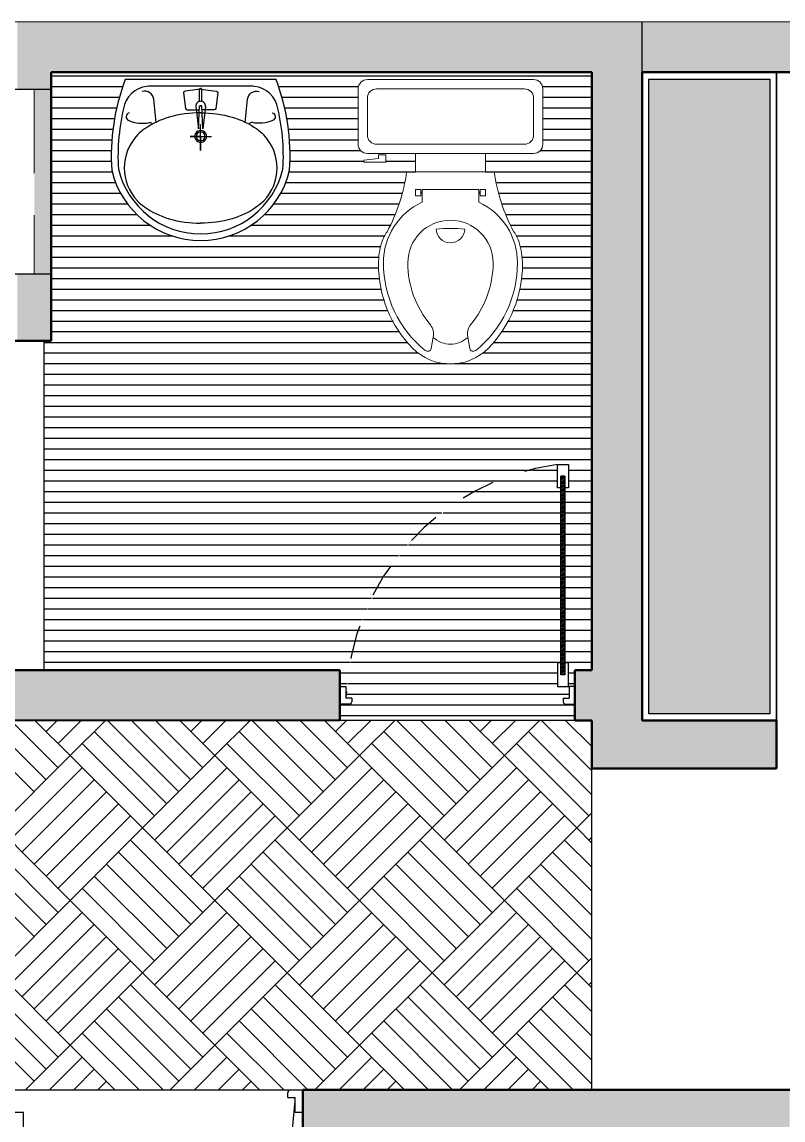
# Model space of a CAD drawing. Header units: millimetres. Extents: x 2999.9 to 3041.9, y 869.6 to 906.3.
# Drawn here: x 3010.283 to 3012.549, y 898.768 to 902.038 of the extents above; entities that cross this region are included whole.
import ezdxf

# ---------------------------------------------------------------- set-up
doc = ezdxf.new("R2010")
doc.units = ezdxf.units.MM
doc.linetypes.add('DASHED2', pattern=[9.525, 6.35, -3.175])
doc.linetypes.add('HIDDEN', pattern=[0.375, 0.25, -0.125])
for name, color, linetype in [('1 proyeccion', 253, 'DASHED2'), ('1 puerta 0009', 242, 'Continuous'), ('1 puerta 002', 7, 'Continuous'), ('THIET-BI', 21, 'Continuous')]:
    doc.layers.add(name, color=color, linetype=linetype)
doc.layers.add('mori', color=166, linetype='Continuous', lineweight=30)
doc.layers.add('MUEBLES FIJOS', color=134, linetype='Continuous', lineweight=9)

msp = doc.modelspace()

# ---------------------------------------------------------------- hatches: boundary and pattern name
h = msp.add_hatch(color=256)
h.dxf.hatch_style = 1
h.set_gradient(color1=(127, 63, 0), color2=(143, 71, 0), one_color=1, tint=0.28, name='CYLINDER')
h.paths.add_polyline_path([(3012.1497, 899.9779), (3012.5097, 899.9779), (3012.5097, 901.8682), (3012.1497, 901.8682)])
at = {"layer": '1 puerta 0009'}
h = msp.add_hatch(dxfattribs=at)
h.set_pattern_fill('_USER', color=256, scale=0.003811, angle=45, style=0, pattern_type=0)
h.set_pattern_definition([(45, (2118.274468, 729.3995473), (-0.00269486251, 0.00269486251), [])])
h.paths.add_polyline_path([(3011.8877, 900.1291), (3011.8877, 900.0941), (3011.8999, 900.0941), (3011.8999, 900.6856), (3011.8877, 900.6856), (3011.8877, 900.6506)])

# ---------------------------------------------------------------- linework, layer by layer
for p, q in [((3012.1297, 901.8882), (3012.1297, 902.0382)), ((3012.1297, 901.8882), (3012.5297, 901.8882)), ((3012.1297, 899.9579), (3012.1297, 901.8882)), ((3012.1497, 901.8682), (3012.5097, 901.8682)), ((3012.1497, 899.9779), (3012.1497, 901.8682)), ((3012.5097, 901.8682), (3012.5097, 899.9779)), ((3012.5297, 899.9579), (3012.5297, 901.8882)), ((3012.5297, 901.8882), (3012.5297, 899.9579)), ((3010.2192, 901.8382), (3010.3692, 901.8382)), ((3010.2192, 901.2882), (3010.3692, 901.2882)), ((3010.3492, 900.1078), (3010.3492, 901.0882)), ((3012.5097, 899.9779), (3012.1497, 899.9779)), ((3011.9797, 899.9579), (3007.7688, 899.9579)), ((3011.9797, 898.8578), (3011.9797, 899.9579)), ((3012.5297, 899.9579), (3012.1297, 899.9579)), ((3007.7688, 898.8578), (3011.9797, 898.8578))]:
    msp.add_line(p, q)
at = {"color": 252, "linetype": 'Continuous'}
for p, q in [((3010.3692, 901.8778), (3011.9797, 901.8778)), ((3010.3692, 901.846), (3010.5838, 901.846)), ((3011.0459, 901.846), (3011.2849, 901.846)), ((3011.8328, 901.846), (3011.9797, 901.846)), ((3010.3692, 901.8143), (3010.5745, 901.8143)), ((3011.0553, 901.8143), (3011.2839, 901.8143)), ((3011.8339, 901.8143), (3011.9797, 901.8143)), ((3010.3692, 901.7825), (3010.5651, 901.7825)), ((3011.0646, 901.7825), (3011.2839, 901.7825)), ((3011.8339, 901.7825), (3011.9797, 901.7825)), ((3010.3692, 901.7508), (3010.5599, 901.7508)), ((3011.0699, 901.7508), (3011.2839, 901.7508)), ((3011.8339, 901.7508), (3011.9797, 901.7508)), ((3010.3692, 901.719), (3010.5552, 901.719)), ((3011.0746, 901.719), (3011.2839, 901.719)), ((3011.8339, 901.719), (3011.9797, 901.719)), ((3010.3692, 901.6873), (3010.5506, 901.6873)), ((3011.0792, 901.6873), (3011.2839, 901.6873)), ((3011.8339, 901.6873), (3011.9797, 901.6873)), ((3010.3692, 901.6555), (3010.5503, 901.6555)), ((3011.0794, 901.6555), (3011.2911, 901.6555)), ((3011.8266, 901.6555), (3011.9797, 901.6555)), ((3010.3692, 901.6238), (3010.5501, 901.6238)), ((3011.0797, 901.6238), (3011.3004, 901.6238)), ((3011.3664, 901.6238), (3011.4544, 901.6238)), ((3011.6634, 901.6238), (3011.9797, 901.6238)), ((3010.3692, 901.592), (3010.5514, 901.592)), ((3011.0783, 901.592), (3011.4544, 901.592)), ((3011.6634, 901.592), (3011.9797, 901.592)), ((3010.3692, 901.5603), (3010.5623, 901.5603)), ((3011.0675, 901.5603), (3011.4211, 901.5603)), ((3011.6967, 901.5603), (3011.9797, 901.5603)), ((3010.3692, 901.5285), (3010.5775, 901.5285)), ((3011.0522, 901.5285), (3011.4138, 901.5285)), ((3011.7039, 901.5285), (3011.9797, 901.5285)), ((3010.3692, 901.4968), (3010.5973, 901.4968)), ((3011.0324, 901.4968), (3011.4059, 901.4968)), ((3011.7118, 901.4968), (3011.9797, 901.4968)), ((3010.3692, 901.465), (3010.6247, 901.465)), ((3011.0051, 901.465), (3011.3923, 901.465)), ((3011.7255, 901.465), (3011.9797, 901.465)), ((3010.3692, 901.4333), (3010.6641, 901.4333)), ((3010.9657, 901.4333), (3011.3786, 901.4333)), ((3011.7391, 901.4333), (3011.9797, 901.4333)), ((3010.3692, 901.4015), (3010.7317, 901.4015)), ((3010.8981, 901.4015), (3011.363, 901.4015)), ((3011.7548, 901.4015), (3011.9797, 901.4015)), ((3010.3692, 901.3698), (3011.3516, 901.3698)), ((3011.7661, 901.3698), (3011.9797, 901.3698)), ((3010.3692, 901.338), (3011.346, 901.338)), ((3011.7717, 901.338), (3011.9797, 901.338)), ((3010.3692, 901.3063), (3011.3454, 901.3063)), ((3011.7724, 901.3063), (3011.9797, 901.3063)), ((3010.3692, 901.2745), (3011.3484, 901.2745)), ((3010.3692, 901.2428), (3011.3525, 901.2428)), ((3011.7652, 901.2428), (3011.9797, 901.2428)), ((3011.7693, 901.2745), (3011.9797, 901.2745)), ((3010.3692, 901.211), (3011.362, 901.211)), ((3011.7558, 901.211), (3011.9797, 901.211)), ((3010.3692, 901.1793), (3011.3719, 901.1793)), ((3011.7458, 901.1793), (3011.9797, 901.1793)), ((3010.3692, 901.1475), (3011.3885, 901.1475)), ((3011.7292, 901.1475), (3011.9797, 901.1475)), ((3010.3692, 901.1158), (3011.4064, 901.1158)), ((3011.7113, 901.1158), (3011.9797, 901.1158)), ((3010.3492, 901.084), (3011.4318, 901.084)), ((3011.6859, 901.084), (3011.9797, 901.084)), ((3010.3492, 901.0523), (3011.4624, 901.0523)), ((3011.6553, 901.0523), (3011.9797, 901.0523)), ((3010.3492, 901.0205), (3011.5461, 901.0205)), ((3011.5717, 901.0205), (3011.9797, 901.0205)), ((3010.3492, 900.9888), (3011.9797, 900.9888)), ((3010.3492, 900.957), (3011.9797, 900.957)), ((3010.3492, 900.9253), (3011.9797, 900.9253)), ((3010.3492, 900.8935), (3011.9797, 900.8935)), ((3010.3492, 900.8618), (3011.9797, 900.8618)), ((3010.3492, 900.83), (3011.9797, 900.83)), ((3010.3492, 900.7983), (3011.9797, 900.7983)), ((3010.3492, 900.7665), (3011.9797, 900.7665)), ((3010.3492, 900.7348), (3011.9797, 900.7348)), ((3010.3492, 900.703), (3011.8004, 900.703)), ((3011.8035, 900.703), (3011.8772, 900.703)), ((3011.9104, 900.703), (3011.9797, 900.703)), ((3010.3492, 900.6713), (3011.7035, 900.6713)), ((3011.7037, 900.6713), (3011.8772, 900.6713)), ((3011.9104, 900.6713), (3011.9797, 900.6713)), ((3010.3492, 900.6395), (3011.6309, 900.6395)), ((3011.6338, 900.6395), (3011.8877, 900.6395)), ((3011.8999, 900.6395), (3011.9797, 900.6395)), ((3010.3492, 900.6078), (3011.5816, 900.6078)), ((3011.5818, 900.6078), (3011.8877, 900.6078)), ((3011.8999, 900.6078), (3011.9797, 900.6078)), ((3010.3492, 900.576), (3011.5327, 900.576)), ((3011.537, 900.576), (3011.8877, 900.576)), ((3011.8999, 900.576), (3011.9797, 900.576)), ((3010.3492, 900.5443), (3011.4944, 900.5443)), ((3011.4973, 900.5443), (3011.8877, 900.5443)), ((3011.8999, 900.5443), (3011.9797, 900.5443)), ((3010.3492, 900.5125), (3011.4631, 900.5125)), ((3011.4642, 900.5125), (3011.8877, 900.5125)), ((3011.8999, 900.5125), (3011.9797, 900.5125)), ((3010.3492, 900.4808), (3011.4309, 900.4808)), ((3011.4341, 900.4808), (3011.8877, 900.4808)), ((3011.8999, 900.4808), (3011.9797, 900.4808)), ((3010.3492, 900.449), (3011.404, 900.449)), ((3011.4069, 900.449), (3011.8877, 900.449)), ((3011.8999, 900.449), (3011.9797, 900.449)), ((3010.3492, 900.4173), (3011.3828, 900.4173)), ((3011.383, 900.4173), (3011.8877, 900.4173)), ((3011.8999, 900.4173), (3011.9797, 900.4173)), ((3010.3492, 900.3855), (3011.3588, 900.3855)), ((3011.3627, 900.3855), (3011.8877, 900.3855)), ((3011.8999, 900.3855), (3011.9797, 900.3855)), ((3010.3492, 900.3538), (3011.3425, 900.3538)), ((3011.3425, 900.3538), (3011.8877, 900.3538)), ((3011.8999, 900.3538), (3011.9797, 900.3538)), ((3010.3492, 900.322), (3011.3238, 900.322)), ((3011.3262, 900.322), (3011.8877, 900.322)), ((3011.8999, 900.322), (3011.9797, 900.322)), ((3010.3492, 900.2903), (3011.3099, 900.2903)), ((3011.3113, 900.2903), (3011.8877, 900.2903)), ((3011.8999, 900.2903), (3011.9797, 900.2903)), ((3010.3492, 900.2585), (3011.2964, 900.2585)), ((3011.2988, 900.2585), (3011.8877, 900.2585)), ((3011.8999, 900.2585), (3011.9797, 900.2585)), ((3010.3492, 900.2268), (3011.2864, 900.2268)), ((3011.2866, 900.2268), (3011.8877, 900.2268)), ((3011.8999, 900.2268), (3011.9797, 900.2268)), ((3010.3492, 900.195), (3011.2744, 900.195)), ((3010.3492, 900.1633), (3011.267, 900.1633)), ((3011.2685, 900.1633), (3011.8877, 900.1633)), ((3011.2768, 900.195), (3011.8877, 900.195)), ((3011.8999, 900.195), (3011.9797, 900.195)), ((3011.8999, 900.1633), (3011.9797, 900.1633)), ((3010.3492, 900.1315), (3011.2607, 900.1315)), ((3011.2627, 900.1315), (3011.8877, 900.1315)), ((3011.8999, 900.1315), (3011.9797, 900.1315)), ((3011.2297, 900.0998), (3011.2567, 900.0998)), ((3011.2568, 900.0998), (3011.8772, 900.0998)), ((3011.9104, 900.0998), (3011.9297, 900.0998)), ((3011.2297, 900.068), (3011.251, 900.068)), ((3011.2527, 900.068), (3011.8772, 900.068)), ((3011.9104, 900.068), (3011.9297, 900.068)), ((3011.2487, 900.0363), (3011.9122, 900.0363)), ((3011.2297, 900.0045), (3011.9297, 900.0045)), ((3011.2297, 899.9728), (3011.9297, 899.9728))]:
    msp.add_line(p, q, dxfattribs=at)
at = {"color": 1, "linetype": 'HIDDEN', "lineweight": 0}
for p, q in [((3010.3192, 901.8382), (3010.3192, 901.2882)), ((3010.3192, 901.8382), (3010.3692, 901.8382)), ((3010.3192, 901.2882), (3010.3692, 901.2882))]:
    msp.add_line(p, q, dxfattribs=at)
at = {"color": 251, "linetype": 'Continuous'}
for p, q in [((3010.3185, 899.7453), (3010.1059, 899.9579)), ((3010.3544, 899.7813), (3010.1777, 899.9579)), ((3010.3903, 899.8172), (3010.2496, 899.9579)), ((3010.4263, 899.8531), (3010.3214, 899.9579)), ((3010.3544, 899.9249), (3010.3874, 899.9579)), ((3010.3903, 899.889), (3010.4592, 899.9579)), ((3010.4263, 899.8531), (3010.5311, 899.9579)), ((3010.7495, 899.7453), (3010.537, 899.9579)), ((3010.7855, 899.7813), (3010.6088, 899.9579)), ((3010.8214, 899.8172), (3010.6806, 899.9579)), ((3010.8573, 899.8531), (3010.7525, 899.9579)), ((3010.7855, 899.9249), (3010.8184, 899.9579)), ((3010.8214, 899.889), (3010.8903, 899.9579)), ((3010.8573, 899.8531), (3010.9621, 899.9579)), ((3011.1806, 899.7453), (3010.968, 899.9579)), ((3011.2165, 899.7813), (3011.0398, 899.9579)), ((3011.2524, 899.8172), (3011.1117, 899.9579)), ((3011.2884, 899.8531), (3011.1835, 899.9579)), ((3011.2165, 899.9249), (3011.2495, 899.9579)), ((3011.2524, 899.889), (3011.3213, 899.9579)), ((3011.2884, 899.8531), (3011.3932, 899.9579)), ((3011.6116, 899.7453), (3011.3991, 899.9579)), ((3011.6476, 899.7813), (3011.4709, 899.9579)), ((3011.6835, 899.8172), (3011.5427, 899.9579)), ((3011.7194, 899.8531), (3011.6146, 899.9579)), ((3011.6476, 899.9249), (3011.6806, 899.9579)), ((3011.6835, 899.889), (3011.7524, 899.9579)), ((3011.7194, 899.8531), (3011.8242, 899.9579)), ((3011.9797, 899.8083), (3011.8301, 899.9579)), ((3011.9797, 899.8802), (3011.9019, 899.9579)), ((3011.9797, 899.952), (3011.9738, 899.9579)), ((3010.7136, 899.7094), (3010.4981, 899.9249)), ((3011.1447, 899.7094), (3010.9291, 899.9249)), ((3011.5757, 899.7094), (3011.3602, 899.9249)), ((3011.9797, 899.7365), (3011.7913, 899.9249)), ((3010.6777, 899.6735), (3010.4622, 899.889)), ((3011.1088, 899.6735), (3010.8932, 899.889)), ((3011.5398, 899.6735), (3011.3243, 899.889)), ((3011.9709, 899.6735), (3011.7553, 899.889)), ((3010.2107, 899.6376), (3010.4263, 899.8531)), ((3010.6418, 899.6376), (3010.4263, 899.8531)), ((3010.6418, 899.6376), (3010.8573, 899.8531)), ((3011.0728, 899.6376), (3010.8573, 899.8531)), ((3011.0728, 899.6376), (3011.2884, 899.8531)), ((3011.5039, 899.6376), (3011.2884, 899.8531)), ((3011.5039, 899.6376), (3011.7194, 899.8531)), ((3011.9349, 899.6376), (3011.7194, 899.8531)), ((3010.2466, 899.6016), (3010.4622, 899.8172)), ((3010.6777, 899.6016), (3010.8932, 899.8172)), ((3011.1088, 899.6016), (3011.3243, 899.8172)), ((3011.5398, 899.6016), (3011.7553, 899.8172)), ((3010.2826, 899.5657), (3010.4981, 899.7813)), ((3010.7136, 899.5657), (3010.9291, 899.7813)), ((3011.1447, 899.5657), (3011.3602, 899.7813)), ((3011.5757, 899.5657), (3011.7913, 899.7813)), ((3010.3185, 899.5298), (3010.534, 899.7453)), ((3010.7495, 899.5298), (3010.9651, 899.7453)), ((3011.1806, 899.5298), (3011.3961, 899.7453)), ((3011.6116, 899.5298), (3011.8272, 899.7453)), ((3010.3544, 899.4939), (3010.5699, 899.7094)), ((3010.7855, 899.4939), (3011.001, 899.7094)), ((3011.2165, 899.4939), (3011.432, 899.7094)), ((3011.6476, 899.4939), (3011.8631, 899.7094)), ((3010.3903, 899.458), (3010.6059, 899.6735)), ((3010.8214, 899.458), (3011.0369, 899.6735)), ((3011.2524, 899.458), (3011.468, 899.6735)), ((3011.6835, 899.458), (3011.899, 899.6735)), ((3011.9349, 899.6376), (3011.9797, 899.6823)), ((3010.4263, 899.422), (3010.2107, 899.6376)), ((3010.4263, 899.422), (3010.6418, 899.6376)), ((3010.8573, 899.422), (3010.6418, 899.6376)), ((3010.8573, 899.422), (3011.0728, 899.6376)), ((3011.2884, 899.422), (3011.0728, 899.6376)), ((3011.2884, 899.422), (3011.5039, 899.6376)), ((3011.7194, 899.422), (3011.5039, 899.6376)), ((3011.7194, 899.422), (3011.9349, 899.6376)), ((3011.9797, 899.5928), (3011.9349, 899.6376)), ((3011.9709, 899.6016), (3011.9797, 899.6105)), ((3010.3903, 899.3861), (3010.1748, 899.6016)), ((3010.8214, 899.3861), (3010.6059, 899.6016)), ((3011.2524, 899.3861), (3011.0369, 899.6016)), ((3011.6835, 899.3861), (3011.468, 899.6016)), ((3011.9797, 899.521), (3011.899, 899.6016)), ((3010.3544, 899.3502), (3010.1389, 899.5657)), ((3010.7855, 899.3502), (3010.5699, 899.5657)), ((3011.2165, 899.3502), (3011.001, 899.5657)), ((3011.6476, 899.3502), (3011.432, 899.5657)), ((3011.9797, 899.4491), (3011.8631, 899.5657)), ((3010.3185, 899.3143), (3010.103, 899.5298)), ((3010.7495, 899.3143), (3010.534, 899.5298)), ((3011.1806, 899.3143), (3010.9651, 899.5298)), ((3011.6116, 899.3143), (3011.3961, 899.5298)), ((3011.9797, 899.3773), (3011.8272, 899.5298)), ((3010.7136, 899.2784), (3010.4981, 899.4939)), ((3011.1447, 899.2784), (3010.9291, 899.4939)), ((3011.5757, 899.2784), (3011.3602, 899.4939)), ((3011.9797, 899.3054), (3011.7913, 899.4939)), ((3010.6777, 899.2424), (3010.4622, 899.458)), ((3011.1088, 899.2424), (3010.8932, 899.458)), ((3011.5398, 899.2424), (3011.3243, 899.458)), ((3011.9709, 899.2424), (3011.7553, 899.458)), ((3010.2107, 899.2065), (3010.4263, 899.422)), ((3010.6418, 899.2065), (3010.4263, 899.422)), ((3010.6418, 899.2065), (3010.8573, 899.422)), ((3011.0728, 899.2065), (3010.8573, 899.422)), ((3011.0728, 899.2065), (3011.2884, 899.422)), ((3011.5039, 899.2065), (3011.2884, 899.422)), ((3011.5039, 899.2065), (3011.7194, 899.422)), ((3011.9349, 899.2065), (3011.7194, 899.422)), ((3010.2466, 899.1706), (3010.4622, 899.3861)), ((3010.6777, 899.1706), (3010.8932, 899.3861)), ((3011.1088, 899.1706), (3011.3243, 899.3861)), ((3011.5398, 899.1706), (3011.7553, 899.3861)), ((3010.2826, 899.1347), (3010.4981, 899.3502)), ((3010.7136, 899.1347), (3010.9291, 899.3502)), ((3011.1447, 899.1347), (3011.3602, 899.3502)), ((3011.5757, 899.1347), (3011.7913, 899.3502)), ((3010.3185, 899.0988), (3010.534, 899.3143)), ((3010.7495, 899.0988), (3010.9651, 899.3143)), ((3011.1806, 899.0988), (3011.3961, 899.3143)), ((3011.6116, 899.0988), (3011.8272, 899.3143)), ((3010.3544, 899.0628), (3010.5699, 899.2784)), ((3010.7855, 899.0628), (3011.001, 899.2784)), ((3011.2165, 899.0628), (3011.432, 899.2784)), ((3011.6476, 899.0628), (3011.8631, 899.2784)), ((3011.9349, 899.2065), (3011.9797, 899.2513)), ((3010.3903, 899.0269), (3010.6059, 899.2424)), ((3010.8214, 899.0269), (3011.0369, 899.2424)), ((3011.2524, 899.0269), (3011.468, 899.2424)), ((3011.6835, 899.0269), (3011.899, 899.2424)), ((3010.4263, 898.991), (3010.2107, 899.2065)), ((3010.4263, 898.991), (3010.6418, 899.2065)), ((3010.8573, 898.991), (3010.6418, 899.2065)), ((3010.8573, 898.991), (3011.0728, 899.2065)), ((3011.2884, 898.991), (3011.0728, 899.2065)), ((3011.2884, 898.991), (3011.5039, 899.2065)), ((3011.7194, 898.991), (3011.5039, 899.2065)), ((3011.7194, 898.991), (3011.9349, 899.2065)), ((3011.9797, 899.1618), (3011.9349, 899.2065)), ((3010.3903, 898.9551), (3010.1748, 899.1706)), ((3010.8214, 898.9551), (3010.6059, 899.1706)), ((3011.2524, 898.9551), (3011.0369, 899.1706)), ((3011.6835, 898.9551), (3011.468, 899.1706)), ((3011.9797, 899.0899), (3011.899, 899.1706)), ((3011.9709, 899.1706), (3011.9797, 899.1794)), ((3010.3544, 898.9191), (3010.1389, 899.1347)), ((3010.7855, 898.9191), (3010.5699, 899.1347)), ((3011.2165, 898.9191), (3011.001, 899.1347)), ((3011.6476, 898.9191), (3011.432, 899.1347)), ((3011.9797, 899.0181), (3011.8631, 899.1347)), ((3010.3185, 898.8832), (3010.103, 899.0988)), ((3010.7495, 898.8832), (3010.534, 899.0988)), ((3011.1806, 898.8832), (3010.9651, 899.0988)), ((3011.6116, 898.8832), (3011.3961, 899.0988)), ((3011.9797, 898.9462), (3011.8272, 899.0988)), ((3010.7031, 898.8578), (3010.4981, 899.0628)), ((3011.1342, 898.8578), (3010.9291, 899.0628)), ((3011.5652, 898.8578), (3011.3602, 899.0628)), ((3011.9797, 898.8744), (3011.7913, 899.0628)), ((3010.6313, 898.8578), (3010.4622, 899.0269)), ((3011.0623, 898.8578), (3010.8932, 899.0269)), ((3011.4934, 898.8578), (3011.3243, 899.0269)), ((3011.9244, 898.8578), (3011.7553, 899.0269)), ((3010.2931, 898.8578), (3010.4263, 898.991)), ((3010.5594, 898.8578), (3010.4263, 898.991)), ((3010.7241, 898.8578), (3010.8573, 898.991)), ((3010.9905, 898.8578), (3010.8573, 898.991)), ((3011.1552, 898.8578), (3011.2884, 898.991)), ((3011.4215, 898.8578), (3011.2884, 898.991)), ((3011.5862, 898.8578), (3011.7194, 898.991)), ((3011.8526, 898.8578), (3011.7194, 898.991)), ((3010.3649, 898.8578), (3010.4622, 898.9551)), ((3010.796, 898.8578), (3010.8932, 898.9551)), ((3011.227, 898.8578), (3011.3243, 898.9551)), ((3011.6581, 898.8578), (3011.7553, 898.9551)), ((3010.4368, 898.8578), (3010.4981, 898.9191)), ((3010.8678, 898.8578), (3010.9291, 898.9191)), ((3011.2989, 898.8578), (3011.3602, 898.9191)), ((3011.7299, 898.8578), (3011.7913, 898.9191)), ((3010.5086, 898.8578), (3010.534, 898.8832)), ((3010.9397, 898.8578), (3010.9651, 898.8832)), ((3011.3707, 898.8578), (3011.3961, 898.8832)), ((3011.8018, 898.8578), (3011.8272, 898.8832))]:
    msp.add_line(p, q, dxfattribs=at)
at = {"color": 253, "linetype": 'HIDDEN', "lineweight": 0}
msp.add_line((3010.2192, 898.8578), (3011.1192, 898.8578), dxfattribs=at)
at = {"linetype": 'Continuous'}
for points in [[(3010.2692, 901.8382), (3010.2692, 902.0382), (3010.3192, 901.8382)], [(3010.3192, 901.8382), (3010.2692, 902.0382), (3010.3192, 902.0382)], [(3010.3192, 901.8382), (3010.3192, 902.0382), (3010.3692, 901.8382)], [(3010.3692, 901.8882), (3010.3192, 902.0382), (3010.3692, 902.0382)], [(3010.3692, 901.8382), (3010.3192, 902.0382), (3010.3692, 901.8882)], [(3010.3692, 901.8882), (3010.3692, 902.0382), (3011.9797, 901.8882)], [(3011.9797, 901.8882), (3010.3692, 902.0382), (3011.9797, 902.0382)], [(3011.9797, 901.8882), (3011.9797, 902.0382), (3012.1297, 899.8146)], [(3012.1297, 899.9579), (3011.9797, 902.0382), (3012.1297, 902.0382)], [(3012.1297, 899.8146), (3011.9797, 902.0382), (3012.1297, 899.9579)], [(3012.1297, 901.8882), (3012.1297, 902.0382), (3019.1192, 901.8882)], [(3019.1192, 901.8882), (3012.1297, 902.0382), (3019.1192, 902.0382)], [(3011.9797, 900.1078), (3011.9797, 901.8882), (3012.1297, 899.8146)], [(3010.3192, 901.2882), (3010.3192, 901.8382), (3010.3692, 901.2882)], [(3010.3692, 901.2882), (3010.3192, 901.8382), (3010.3692, 901.8382)], [(3010.2692, 901.0882), (3010.2692, 901.2882), (3010.3192, 901.0882)], [(3010.3192, 901.0882), (3010.2692, 901.2882), (3010.3192, 901.2882)], [(3010.3192, 901.0882), (3010.3192, 901.2882), (3010.3692, 901.0882)], [(3010.3692, 901.0882), (3010.3192, 901.2882), (3010.3692, 901.2882)], [(3009.4192, 899.9581), (3009.4192, 900.1078), (3011.2297, 899.9583)], [(3011.2297, 899.9583), (3009.4192, 900.1078), (3011.2297, 900.1078)], [(3011.9297, 899.9579), (3011.9297, 900.1078), (3011.9797, 899.9579)], [(3011.9797, 899.9579), (3011.9297, 900.1078), (3011.9797, 900.1078)], [(3011.9797, 899.9579), (3011.9797, 900.1078), (3012.1297, 899.8146)], [(3011.9797, 899.8146), (3011.9797, 899.9579), (3012.1297, 899.8146)], [(3012.1297, 899.8146), (3012.1297, 899.9579), (3012.5297, 899.8146)], [(3012.5297, 899.8146), (3012.1297, 899.9579), (3012.5297, 899.9579)], [(3011.1192, 898.7078), (3011.1192, 898.8578), (3012.5692, 898.7078)], [(3012.5692, 898.7078), (3011.1192, 898.8578), (3012.5692, 898.8578)]]:
    msp.add_solid(points, dxfattribs=at)
at = {"layer": '1 proyeccion', "ltscale": 0.005}
for centre, radius, start, end in [((3011.9777, 899.9966), 0.731, 97.9007, 177.8392), ((3010.1575, 898.8708), 0.9399, 277.9007, 357.8392)]:
    msp.add_arc(centre, radius, start, end, dxfattribs=at)
at = {"layer": '1 puerta 002'}
for p, q in [((3011.8877, 900.6506), (3011.8877, 900.6856)), ((3011.8999, 900.6856), (3011.8877, 900.6856)), ((3011.2297, 900.0591), (3011.2472, 900.0591)), ((3011.2297, 900.0066), (3011.2297, 900.0591)), ((3011.2472, 900.0591), (3011.2472, 900.0241)), ((3011.9297, 900.0591), (3011.9122, 900.0591)), ((3011.9122, 900.0591), (3011.9122, 900.0241)), ((3011.9297, 900.0066), (3011.9297, 900.0591)), ((3011.2577, 900.0066), (3011.2297, 900.0066)), ((3011.2647, 900.0241), (3011.2472, 900.0241)), ((3011.2647, 900.0241), (3011.2647, 900.0136)), ((3011.8947, 900.0241), (3011.8947, 900.0136)), ((3011.8947, 900.0241), (3011.9122, 900.0241)), ((3011.9017, 900.0066), (3011.9297, 900.0066)), ((3011.0832, 898.8578), (3011.1192, 898.8578)), ((3011.1192, 898.8578), (3011.1192, 898.7903)), ((3011.0742, 898.8353), (3011.0742, 898.8488)), ((3011.0742, 898.8353), (3011.0967, 898.8353)), ((3011.0967, 898.7903), (3011.0967, 898.8353)), ((3011.1192, 898.7903), (3011.0967, 898.7903))]:
    msp.add_line(p, q, dxfattribs=at)
msp.add_lwpolyline([(3011.8877, 900.1291), (3011.8877, 900.6506), (3011.8772, 900.6506), (3011.8772, 900.7206), (3011.9104, 900.7206), (3011.9104, 900.6506), (3011.8999, 900.6506)], dxfattribs=at)
for points in [[(3011.8999, 900.0941), (3011.8877, 900.0941), (3011.8877, 900.1291), (3011.8772, 900.1291), (3011.8772, 900.0591), (3011.9104, 900.0591), (3011.9104, 900.1291), (3011.8999, 900.1291), (3011.8999, 900.6506), (3011.8999, 900.6856)], [(3010.2575, 898.7453), (3010.2732, 898.7453), (3010.2732, 898.7003), (3010.2867, 898.7003), (3010.2867, 898.7903), (3010.244, 898.7903), (3010.244, 898.7003), (3010.2575, 898.7003), (3010.2575, 898.0298), (3010.2575, 897.9848)]]:
    msp.add_lwpolyline(points, close=True, dxfattribs=at)
for centre, radius, start, end in [((3011.2577, 900.0136), 0.007, 270, 0), ((3011.9017, 900.0136), 0.007, 180, 270), ((3011.0832, 898.8488), 0.009, 90, 180)]:
    msp.add_arc(centre, radius, start, end, dxfattribs=at)
at = {"layer": 'mori', "color": 152, "lineweight": 20}
msp.add_line((3003.8192, 902.0382), (3038.7192, 902.0382), dxfattribs=at)
at = {"layer": 'mori', "color": 152, "lineweight": 50}
for p, q in [((3011.9797, 901.8882), (3010.3692, 901.8882)), ((3010.3692, 901.8882), (3010.3692, 901.0882)), ((3011.9797, 901.8882), (3011.9797, 900.1078)), ((3019.1192, 901.8882), (3012.1297, 901.8882)), ((3012.1297, 901.8882), (3012.1297, 899.9579)), ((3010.3692, 901.0882), (3009.4192, 901.0882)), ((3009.4192, 900.1078), (3011.2297, 900.1078)), ((3011.2297, 899.9579), (3011.2297, 900.1078)), ((3011.9297, 900.1078), (3011.9797, 900.1078)), ((3011.9297, 899.9579), (3011.9297, 900.1078)), ((3007.7688, 899.9578), (3011.2297, 899.9583)), ((3011.9297, 899.9579), (3011.9797, 899.9579)), ((3011.9797, 899.9579), (3011.9797, 899.8146)), ((3012.1297, 899.9579), (3012.5297, 899.9579)), ((3012.5297, 899.9579), (3012.5297, 899.8146)), ((3011.9797, 899.8146), (3012.5297, 899.8146)), ((3011.1192, 898.8578), (3012.7192, 898.8578)), ((3011.1192, 898.8578), (3011.1192, 898.7078))]:
    msp.add_line(p, q, dxfattribs=at)
at = {"layer": 'MUEBLES FIJOS', "color": 7, "lineweight": 0}
for p, q in [((3011.6634, 901.5915), (3011.4544, 901.5915)), ((3011.4703, 901.5316), (3011.4742, 901.5316)), ((3011.4703, 901.5285), (3011.4742, 901.5285)), ((3011.6474, 901.5316), (3011.6436, 901.5316)), ((3011.6474, 901.5285), (3011.6436, 901.5285))]:
    msp.add_line(p, q, dxfattribs=at)
for points in [[(3011.3114, 901.8665, 0.414214), (3011.2839, 901.839), (3011.2839, 901.674, 0.414214), (3011.3114, 901.6465), (3011.8064, 901.6465, 0.414214), (3011.8339, 901.674), (3011.8339, 901.839, 0.414214), (3011.8064, 901.8665)], [(3011.3114, 901.8115, -0.414214), (3011.3389, 901.839), (3011.7789, 901.839, -0.414214), (3011.8064, 901.8115), (3011.8064, 901.7015, -0.414214), (3011.7789, 901.674), (3011.5589, 901.674), (3011.3389, 901.674, -0.414214), (3011.3114, 901.7015)], [(3011.4742, 901.5391), (3011.4742, 901.5015, 0.290987), (3011.3592, 901.3207, 0.226314), (3011.4837, 901.0597, 0.553968), (3011.5015, 901.0658), (3011.5075, 901.099, 0.219171), (3011.499, 901.1366, -0.176769), (3011.4318, 901.3207, -1), (3011.6859, 901.3207, -0.176769), (3011.6187, 901.1366, 0.219171), (3011.6102, 901.099), (3011.6162, 901.0658, 0.553968), (3011.634, 901.0597, 0.226314), (3011.7585, 901.3207, 0.290987), (3011.6436, 901.5015), (3011.6436, 901.5391)], [(3011.5159, 901.421, 0.397359), (3011.5587, 901.3803, 0.400132), (3011.6018, 901.421, 0.053149)]]:
    msp.add_lwpolyline(points, format="xyb", close=True, dxfattribs=at)
for points in [[(3011.3444, 901.6423), (3011.3664, 901.6423), (3011.3664, 901.6203), (3011.3004, 901.6203), (3011.3004, 901.6262), (3011.3444, 901.6313)], [(3011.4703, 901.5207), (3011.4544, 901.5207), (3011.4544, 901.5393), (3011.4703, 901.5393)], [(3011.6474, 901.5207), (3011.6633, 901.5207), (3011.6633, 901.5393), (3011.6474, 901.5393)]]:
    msp.add_lwpolyline(points, close=True, dxfattribs=at)
for points in [[(3011.6634, 901.6465), (3011.6634, 901.5915), (3011.6895, 901.5915, 0.090297), (3011.7476, 901.4134, -0.081724), (3011.7635, 901.3814, -0.073017), (3011.7734, 901.3167, -0.195353), (3011.6718, 901.0664, -0.199209), (3011.5589, 901.0195, -0.199209), (3011.446, 901.0664, -0.195353), (3011.3444, 901.3167, -0.073017), (3011.3542, 901.3814, -0.081724), (3011.3701, 901.4134, 0.090297), (3011.4282, 901.5915), (3011.4544, 901.5915), (3011.4544, 901.6465)], [(3011.5075, 901.0988, 0.188903), (3011.5589, 901.0787, 0.188903), (3011.6102, 901.0988)]]:
    msp.add_lwpolyline(points, format="xyb", dxfattribs=at)
at = {"layer": 'THIET-BI', "color": 254}
for p, q in [((3010.8003, 901.7863), (3010.8085, 901.7195)), ((3010.8085, 901.7195), (3010.8115, 901.7888)), ((3010.8115, 901.7888), (3010.8161, 901.7888)), ((3010.8182, 901.7888), (3010.8137, 901.7888)), ((3010.8213, 901.7195), (3010.8182, 901.7888)), ((3010.8295, 901.7863), (3010.8213, 901.7195)), ((3010.8146, 901.6556), (3010.8146, 901.7331)), ((3010.8146, 901.6571), (3010.8146, 901.73)), ((3010.8146, 901.6974), (3010.7836, 901.6974)), ((3010.7836, 901.6974), (3010.8472, 901.6974)), ((3010.8146, 901.6974), (3010.8146, 901.6571)), ((3010.8146, 901.6974), (3010.8146, 901.6556))]:
    msp.add_line(p, q, dxfattribs=at)
msp.add_lwpolyline([(3011.0799, 901.5966, 0.104931), (3011.0399, 901.8665), (3010.5899, 901.8665, 0.104931), (3010.5499, 901.5966, 0.789862)], format="xyb", close=True, dxfattribs=at)
for points in [[(3010.6827, 901.7383), (3010.6749, 901.8081, 0.459808), (3010.6408, 901.8314, 0.64626)], [(3010.9699, 901.8465), (3010.6599, 901.8465, 0.098754)], [(3010.8148, 901.8381), (3010.7686, 901.8322, 0.368294), (3010.7637, 901.8268), (3010.7701, 901.7802, 0.407548), (3010.7745, 901.7767), (3010.8099, 901.7767)], [(3010.8117, 901.8014), (3010.8117, 901.8377, -0.489286), (3010.8152, 901.8404, -0.411473)], [(3010.818, 901.8014), (3010.818, 901.8377, 0.489286), (3010.8146, 901.8404, 0.411473)], [(3010.815, 901.8381), (3010.8611, 901.8322, -0.368294), (3010.8661, 901.8268), (3010.8597, 901.7802, -0.407548), (3010.8552, 901.7767), (3010.8199, 901.7767)], [(3010.9471, 901.7383), (3010.9548, 901.8081, -0.459808), (3010.989, 901.8314, -0.64626)], [(3010.5877, 901.792, 0.07626), (3010.5697, 901.5996, 0.784399), (3011.06, 901.5996, 0.098754)], [(3010.602, 901.7678, 0.714157), (3010.6004, 901.7445, 0.14855), (3010.661, 901.7383, -0.307941), (3010.6718, 901.7336, 0.108948)], [(3010.8149, 901.7678, 0.000185), (3010.8146, 901.7678, 0.070372), (3010.7211, 901.7545, 0.082088), (3010.6478, 901.7196, 0.036954), (3010.6268, 901.7025, 0.134876)], [(3010.8149, 901.7678, -0.000185), (3010.8151, 901.7678, -0.070372), (3010.9087, 901.7545, -0.082088), (3010.982, 901.7196, -0.036954), (3011.003, 901.7025, -0.134876)], [(3011.0278, 901.7678, -0.714157), (3011.0293, 901.7445, -0.14855), (3010.9688, 901.7383, 0.307941), (3010.9579, 901.7336, -0.108948)], [(3011.06, 901.5996, 0.07626), (3011.0421, 901.792)], [(3010.6268, 901.5041, 0.036954), (3010.6478, 901.4871, 0.082088), (3010.7211, 901.4521, 0.070372), (3010.8146, 901.4389, 0.070372)], [(3011.0025, 901.5041, -0.036954), (3010.9815, 901.4871, -0.082088), (3010.9082, 901.4521, -0.070372), (3010.8146, 901.4389, -0.070372)], [(3010.8149, 901.4058, 0.075833), (3010.8149, 901.4058)], [(3010.8149, 901.4058, 0.070137), (3010.8149, 901.4058)]]:
    msp.add_lwpolyline(points, format="xyb", dxfattribs=at)
for centre, radius, start, end in [((3010.6639, 901.7661), 0.0805, 87.1146, 161.2288), ((3010.9658, 901.7661), 0.0805, 18.7712, 92.8854), ((3010.8148, 901.7875), 0.0145, 89.6316, 184.8469), ((3010.815, 901.7875), 0.0145, 355.1531, 90.3684), ((3010.7293, 901.6033), 0.142, 136.1902, 223.8098), ((3010.8146, 901.6974), 0.0173, 89.177, 270.823), ((3010.8146, 901.6974), 0.0128, 88.8848, 271.1152), ((3010.8151, 901.6974), 0.0173, 269.177, 90.823), ((3010.8151, 901.6974), 0.0128, 268.8848, 91.1152), ((3010.9005, 901.6033), 0.142, 316.1902, 43.8098)]:
    msp.add_arc(centre, radius, start, end, dxfattribs=at)

doc.saveas('drawing.dxf')
